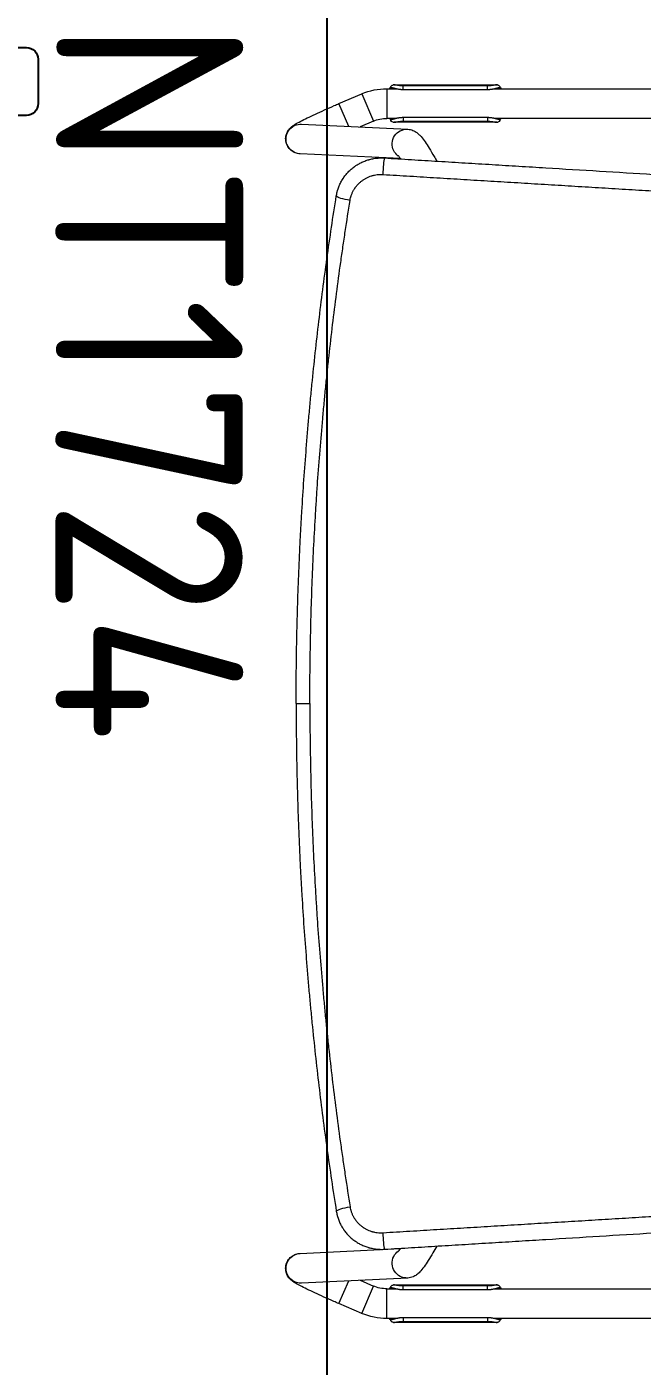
# Model space of a CAD drawing. Header units: millimetres. Extents: x 151130 to 215929, y 2134 to 34533.
# Drawn here: x 164997 to 165260, y 14747 to 15319 of the extents above; entities that cross this region are included whole.
import ezdxf

# ---------------------------------------------------------------- set-up
doc = ezdxf.new("R2010")
doc.units = ezdxf.units.MM
for name, color, linetype in [('1', 7, 'Continuous'), ('2D', 7, 'Continuous'), ('OH CUBIERTA', 3, 'Continuous'), ('OH!-Furniture', 7, 'Continuous'), ('OH!-Win', 150, 'Continuous')]:
    doc.layers.add(name, color=color, linetype=linetype)
doc.styles.get("Standard").update_dxf_attribs({"font": 'isocp2.shx'})

# ---------------------------------------------------------------- blocks, each defined once
blk = doc.blocks.new('CUR25.16070')
at = {"layer": 'OH CUBIERTA'}
blk.add_lwpolyline([(0, 700), (0, 0), (1600, 0), (1600, 700)], close=True, dxfattribs=at)
blk = doc.blocks.new('SP.LI.5LTS.070')
at = {"layer": '2D'}
blk.add_lwpolyline([(151, 209), (151, 221.5, -0.414214), (156, 226.5), (175, 226.5, -0.414214), (180, 221.5), (180, 170.5, -0.414214), (175, 165.5), (156, 165.5, -0.414214), (151, 170.5), (151, 183)], format="xyb", dxfattribs=at)
blk = doc.blocks.new('ESC.TIPO')
blk.add_blockref('SP.LI.5LTS.070', (-1603.5, -350))
at = {"layer": 'OH CUBIERTA'}
blk.add_blockref('CUR25.16070', (-1600, -700), dxfattribs=at)
at = {"layer": 'OH!-Win', "color": 1, "insert": (-1487.11, -36.17), "char_height": 80, "width": 942.4078, "attachment_point": 1}
blk.add_mtext('{\\Fisocp2|c0;INT1724}', dxfattribs=at)
blk = doc.blocks.new('SILLA GO 34006A')
at = {"layer": '1', "color": 0, "linetype": 'Continuous', "lineweight": 18}
for p, q in [((-246.64, 392.78), (-246.64, 84.53)), ((-233.94, 84.53), (-233.94, 392.78)), ((265.89, 392.78), (265.89, 84.53)), ((278.59, 84.53), (278.59, 392.78)), ((-248.28, 85.59), (-248.28, 41.73)), ((-232.31, 41.72), (-232.31, 85.58)), ((264.25, 85.59), (264.25, 41.73)), ((280.22, 41.72), (280.22, 85.58)), ((-229.35, 47.55), (-231.51, 2.23)), ((263.46, 2.23), (261.29, 47.55)), ((-246.64, 42.79), (-246.64, 38.67)), ((-233.94, 38.67), (-233.94, 42.79)), ((-218.83, 1.62), (-216.78, 44.44)), ((248.72, 44.46), (250.77, 1.62)), ((265.89, 42.79), (265.89, 38.67)), ((278.59, 38.67), (278.59, 42.79)), ((-230.32, 27.21), (-232.76, 32.9)), ((264.7, 32.9), (262.26, 27.21)), ((-244.43, 27.9), (-240.27, 18.19)), ((272.21, 18.19), (276.38, 27.9)), ((-240.26, 18.19), (-240.27, 18.19)), ((272.21, 18.19), (272.21, 18.19))]:
    blk.add_line(p, q, dxfattribs=at)
at = {"layer": '1', "color": 0, "linetype": 'Continuous', "lineweight": 13}
for p, q in [((-247.21, 86.95), (-246.64, 87.07)), ((-233.94, 87.07), (-233.38, 86.95)), ((265.32, 86.95), (265.89, 87.07)), ((278.59, 87.07), (279.15, 86.95)), ((-246.29, 81.71), (-247.85, 81.71)), ((-247.85, 45.6), (-247.85, 81.71)), ((-246.29, 81.71), (-246.29, 45.6)), ((-234.3, 45.6), (-234.3, 81.71)), ((-234.3, 81.71), (-232.74, 81.71)), ((-232.74, 81.71), (-232.74, 45.6)), ((264.68, 45.6), (264.68, 81.71)), ((266.24, 81.71), (264.68, 81.71)), ((266.24, 81.71), (266.24, 45.6)), ((278.23, 45.6), (278.23, 81.71)), ((278.23, 81.71), (279.79, 81.71)), ((279.79, 81.71), (279.79, 45.6)), ((-246.29, 45.6), (-247.85, 45.6)), ((-246.64, 40.24), (-247.21, 40.36)), ((-234.3, 45.6), (-232.74, 45.6)), ((-233.38, 40.36), (-233.94, 40.24)), ((266.24, 45.6), (264.68, 45.6)), ((265.89, 40.24), (265.32, 40.36)), ((278.23, 45.6), (279.79, 45.6)), ((279.15, 40.36), (278.59, 40.24)), ((-246.64, 38.67), (-233.94, 38.67)), ((278.59, 38.67), (265.89, 38.67)), ((-244.43, 27.9), (-232.76, 32.9)), ((276.38, 27.9), (264.7, 32.9)), ((-240.26, 18.19), (-230.55, 22.35)), ((262.49, 22.35), (272.21, 18.19)), ((15.97, -0.08), (15.97, 5.78))]:
    blk.add_line(p, q, dxfattribs=at)
at = {"layer": '1', "color": 0, "linetype": 'Continuous', "lineweight": 18}
for centre, radius, start, end in [((-219.29, 38.67), 27.35, 180, 203.1986), ((-219.29, 38.67), 14.65, 180, 203.1986), ((251.24, 38.67), 14.65, 336.8014, 0), ((251.24, 38.67), 27.35, 336.8014, 0)]:
    blk.add_arc(centre, radius, start, end, dxfattribs=at)
for centre, major_axis, ratio, start_param, end_param in [((-247.21, 85.99), (0.908, -0.42), 0.95908, 1.988277, 3.590908), ((-238.3, 86.66), (8.98, 0), 0.267949, 2.763013, 3.0183), ((-242.29, 86.66), (8.98, 0), 0.267949, 0.123292, 0.37858), ((-233.38, 85.99), (0.908, 0.42), 0.95908, 5.83387, 7.436501), ((265.32, 85.99), (0.908, -0.42), 0.95908, 1.988277, 3.590908), ((274.24, 86.66), (8.98, 0), 0.267949, 2.763013, 3.0183), ((270.24, 86.66), (8.98, 0), 0.267949, 0.123292, 0.37858), ((279.15, 85.99), (0.908, 0.42), 0.95908, 5.83387, 7.436501), ((-247.21, 41.32), (0.908, 0.42), 0.95908, 2.692277, 4.294908), ((-238.3, 40.65), (8.98, 0), 0.267949, 3.264885, 3.520174), ((-242.29, 40.65), (8.98, 0), 0.267949, 5.904604, 6.159893), ((-233.38, 41.32), (0.908, -0.42), 0.95908, 5.12987, 6.732501), ((265.32, 41.32), (0.908, 0.42), 0.95908, 2.692277, 4.294908), ((274.24, 40.65), (8.98, 0), 0.267949, 3.264885, 3.520174), ((270.24, 40.65), (8.98, 0), 0.267949, 5.904604, 6.159893), ((279.15, 41.32), (0.908, -0.42), 0.95908, 5.12987, 6.732501), ((-225.17, 1.92), (6.34, -0.3), 0.99388, 3.141548, 3.195986), ((-225.17, 1.92), (6.34, -0.3), 0.99388, 6.245196, 6.28314)]:
    blk.add_ellipse(centre, major_axis=major_axis, ratio=ratio, start_param=start_param, end_param=end_param, dxfattribs=at)
at = {"layer": '1', "color": 0, "linetype": 'Continuous', "lineweight": 13}
for centre, major_axis, ratio, start_param, end_param in [((-223, 47.24), (6.34, -0.3), 0.99388, 3.140192, 5.223951), ((254.95, 47.24), (6.34, 0.3), 0.99388, 4.200827, 6.288072), ((-223, 47.24), (6.34, -0.3), 0.99388, 5.223951, 5.706627), ((254.95, 47.24), (6.34, 0.3), 0.99388, 3.720409, 4.200827), ((-211.05, 37.43), (6.49, -0.4), 0.05061, 3.531375, 4.877962), ((242.99, 37.43), (-6.49, -0.4), 0.05061, 1.405224, 2.751811), ((-199.96, 23.42), (1.02, 6.42), 0.169763, 3.315625, 4.664375), ((231.9, 23.42), (-1.02, 6.42), 0.169763, 1.61881, 2.967561), ((-225.17, 1.92), (6.34, -0.3), 0.99388, 3.195986, 3.596686), ((-225.17, 1.92), (6.34, -0.3), 0.99388, 3.596686, 6.245196), ((257.11, 1.92), (6.34, 0.3), 0.99388, 3.141638, 5.828092), ((257.11, 1.92), (6.34, 0.3), 0.99388, 5.828092, 6.28323)]:
    blk.add_ellipse(centre, major_axis=major_axis, ratio=ratio, start_param=start_param, end_param=end_param, dxfattribs=at)
at = {"layer": '1', "color": 0, "linetype": 'Continuous', "lineweight": 18}
for points, knots in [([(-217.06, 37.67), (-216.83, 41.5), (-216.59, 45.33), (-216.13, 52.98), (-215.89, 56.81), (-215.43, 64.47), (-215.19, 68.29), (-214.73, 75.95), (-214.49, 79.77), (-214.03, 87.42), (-213.79, 91.25), (-213.33, 98.9), (-213.09, 102.72), (-212.39, 114.19), (-211.93, 121.84), (-210.99, 137.13), (-210.53, 144.77), (-209.83, 156.24), (-209.59, 160.06), (-209.13, 167.7), (-208.89, 171.52), (-208.54, 177.25), (-208.43, 179.16), (-208.19, 182.98), (-208.08, 184.89), (-207.73, 190.62), (-207.49, 194.44), (-207.03, 202.07), (-206.79, 205.89), (-206.33, 213.52), (-206.1, 217.34), (-205.63, 224.97), (-205.4, 228.78), (-204.93, 236.41), (-204.7, 240.23), (-204, 251.66), (-203.53, 259.29), (-202.6, 274.53), (-202.14, 282.15), (-201.2, 297.39), (-200.74, 305.01), (-199.81, 320.25), (-199.34, 327.86), (-198.41, 343.1), (-197.95, 350.71), (-197.02, 365.94), (-196.55, 373.55), (-195.95, 383.37), (-195.82, 385.57), (-195.68, 387.77)], [0, 0, 0, 0, 0.032703, 0.032703, 0.065407, 0.065407, 0.09811, 0.09811, 0.130813, 0.130813, 0.163516, 0.163516, 0.19622, 0.19622, 0.261626, 0.261626, 0.327033, 0.327033, 0.359736, 0.359736, 0.392439, 0.392439, 0.408791, 0.408791, 0.425142, 0.425142, 0.457846, 0.457846, 0.490549, 0.490549, 0.523252, 0.523252, 0.555955, 0.555955, 0.588659, 0.588659, 0.654065, 0.654065, 0.719472, 0.719472, 0.784878, 0.784878, 0.850285, 0.850285, 0.915691, 0.915691, 0.981098, 0.981098, 1, 1, 1, 1]), ([(249, 37.67), (248.77, 41.5), (248.54, 45.33), (248.07, 52.98), (247.84, 56.81), (247.37, 64.47), (247.13, 68.29), (246.67, 75.95), (246.43, 79.77), (245.97, 87.42), (245.73, 91.25), (245.27, 98.9), (245.03, 102.72), (244.33, 114.19), (243.87, 121.84), (242.93, 137.13), (242.47, 144.77), (241.77, 156.24), (241.54, 160.06), (241.07, 167.7), (240.84, 171.52), (240.49, 177.25), (240.37, 179.16), (240.14, 182.98), (240.02, 184.89), (239.67, 190.62), (239.44, 194.44), (238.97, 202.07), (238.74, 205.89), (238.27, 213.52), (238.04, 217.34), (237.57, 224.97), (237.34, 228.78), (236.87, 236.41), (236.64, 240.23), (235.94, 251.66), (235.47, 259.29), (234.54, 274.53), (234.08, 282.15), (233.15, 297.39), (232.68, 305.01), (231.75, 320.25), (231.28, 327.86), (230.35, 343.1), (229.89, 350.71), (228.96, 365.94), (228.49, 373.55), (227.89, 383.37), (227.76, 385.57), (227.62, 387.77)], [0, 0, 0, 0, 0.032703, 0.032703, 0.065407, 0.065407, 0.09811, 0.09811, 0.130813, 0.130813, 0.163516, 0.163516, 0.19622, 0.19622, 0.261626, 0.261626, 0.327033, 0.327033, 0.359736, 0.359736, 0.392439, 0.392439, 0.408791, 0.408791, 0.425142, 0.425142, 0.457846, 0.457846, 0.490549, 0.490549, 0.523252, 0.523252, 0.555955, 0.555955, 0.588659, 0.588659, 0.654065, 0.654065, 0.719472, 0.719472, 0.784878, 0.784878, 0.850285, 0.850285, 0.915691, 0.915691, 0.981098, 0.981098, 1, 1, 1, 1]), ([(-247.85, 81.71), (-247.85, 81.84), (-247.85, 81.98), (-247.86, 82.25), (-247.86, 82.38), (-247.88, 82.58), (-247.88, 82.64), (-247.89, 82.74), (-247.89, 82.77), (-247.9, 82.84), (-247.9, 82.87), (-247.92, 83.03), (-247.93, 83.15), (-247.96, 83.39), (-247.98, 83.51), (-248.01, 83.74), (-248.03, 83.85), (-248.05, 84.01), (-248.06, 84.07), (-248.08, 84.15), (-248.08, 84.17), (-248.09, 84.22), (-248.11, 84.35), (-248.13, 84.47), (-248.18, 84.74), (-248.21, 84.91), (-248.23, 85.08), (-248.24, 85.1), (-248.24, 85.13), (-248.24, 85.15), (-248.25, 85.2), (-248.26, 85.24), (-248.27, 85.34), (-248.27, 85.4), (-248.28, 85.57), (-248.28, 85.67), (-248.26, 85.81), (-248.26, 85.85), (-248.24, 85.9), (-248.23, 85.92), (-248.22, 85.95), (-248.21, 85.97), (-248.2, 85.99)], [0, 0, 0, 0, 0.0625, 0.0625, 0.125, 0.125, 0.15625, 0.15625, 0.171875, 0.171875, 0.1875, 0.1875, 0.25, 0.25, 0.3125, 0.3125, 0.375, 0.375, 0.40625, 0.40625, 0.421875, 0.421875, 0.4375, 0.5, 0.5, 0.625, 0.625, 0.640625, 0.640625, 0.65625, 0.65625, 0.6875, 0.6875, 0.75, 0.75, 0.875, 0.875, 0.9375, 0.9375, 0.96875, 0.96875, 1, 1, 1, 1]), ([(-232.38, 85.99), (-232.37, 85.96), (-232.35, 85.92), (-232.34, 85.86), (-232.33, 85.85), (-232.32, 85.8), (-232.32, 85.78), (-232.31, 85.67), (-232.3, 85.57), (-232.32, 85.4), (-232.32, 85.33), (-232.33, 85.23), (-232.34, 85.2), (-232.35, 85.13), (-232.35, 85.09), (-232.38, 84.91), (-232.41, 84.74), (-232.46, 84.47), (-232.47, 84.37), (-232.5, 84.24), (-232.5, 84.22), (-232.51, 84.17), (-232.52, 84.09), (-232.54, 84.01), (-232.56, 83.85), (-232.58, 83.74), (-232.61, 83.51), (-232.63, 83.39), (-232.65, 83.21), (-232.66, 83.15), (-232.67, 83.05), (-232.67, 83.02), (-232.68, 82.96), (-232.68, 82.92), (-232.7, 82.77), (-232.71, 82.64), (-232.72, 82.38), (-232.73, 82.24), (-232.74, 81.98), (-232.74, 81.84), (-232.74, 81.71)], [0, 0, 0, 0, 0.0625, 0.0625, 0.09375, 0.09375, 0.125, 0.125, 0.25, 0.25, 0.3125, 0.3125, 0.34375, 0.34375, 0.375, 0.375, 0.5, 0.5, 0.5625, 0.5625, 0.578125, 0.578125, 0.59375, 0.625, 0.625, 0.6875, 0.6875, 0.75, 0.75, 0.78125, 0.78125, 0.796875, 0.796875, 0.8125, 0.8125, 0.875, 0.875, 0.9375, 0.9375, 1, 1, 1, 1]), ([(264.68, 81.71), (264.68, 81.84), (264.68, 81.98), (264.67, 82.25), (264.67, 82.38), (264.65, 82.58), (264.65, 82.64), (264.64, 82.74), (264.64, 82.77), (264.63, 82.84), (264.63, 82.87), (264.61, 83.03), (264.6, 83.15), (264.57, 83.39), (264.55, 83.51), (264.52, 83.74), (264.5, 83.85), (264.48, 84.01), (264.47, 84.07), (264.46, 84.15), (264.45, 84.17), (264.44, 84.22), (264.42, 84.35), (264.4, 84.47), (264.35, 84.74), (264.32, 84.91), (264.3, 85.08), (264.29, 85.1), (264.29, 85.13), (264.29, 85.15), (264.28, 85.2), (264.28, 85.24), (264.26, 85.34), (264.26, 85.4), (264.25, 85.57), (264.25, 85.67), (264.27, 85.81), (264.27, 85.85), (264.29, 85.9), (264.3, 85.92), (264.31, 85.95), (264.32, 85.97), (264.33, 85.99)], [0, 0, 0, 0, 0.0625, 0.0625, 0.125, 0.125, 0.15625, 0.15625, 0.171875, 0.171875, 0.1875, 0.1875, 0.25, 0.25, 0.3125, 0.3125, 0.375, 0.375, 0.40625, 0.40625, 0.421875, 0.421875, 0.4375, 0.5, 0.5, 0.625, 0.625, 0.640625, 0.640625, 0.65625, 0.65625, 0.6875, 0.6875, 0.75, 0.75, 0.875, 0.875, 0.9375, 0.9375, 0.96875, 0.96875, 1, 1, 1, 1]), ([(280.15, 85.99), (280.16, 85.96), (280.18, 85.92), (280.19, 85.86), (280.2, 85.85), (280.21, 85.8), (280.21, 85.78), (280.22, 85.67), (280.23, 85.57), (280.21, 85.4), (280.21, 85.33), (280.2, 85.23), (280.19, 85.2), (280.18, 85.13), (280.18, 85.09), (280.15, 84.91), (280.12, 84.74), (280.07, 84.47), (280.06, 84.37), (280.03, 84.24), (280.03, 84.22), (280.02, 84.17), (280.01, 84.09), (280, 84.01), (279.97, 83.85), (279.95, 83.74), (279.92, 83.51), (279.9, 83.39), (279.88, 83.21), (279.87, 83.15), (279.86, 83.05), (279.86, 83.02), (279.85, 82.96), (279.85, 82.92), (279.83, 82.77), (279.82, 82.64), (279.81, 82.38), (279.8, 82.24), (279.79, 81.98), (279.79, 81.84), (279.79, 81.71)], [0, 0, 0, 0, 0.0625, 0.0625, 0.09375, 0.09375, 0.125, 0.125, 0.25, 0.25, 0.3125, 0.3125, 0.34375, 0.34375, 0.375, 0.375, 0.5, 0.5, 0.5625, 0.5625, 0.578125, 0.578125, 0.59375, 0.625, 0.625, 0.6875, 0.6875, 0.75, 0.75, 0.78125, 0.78125, 0.796875, 0.796875, 0.8125, 0.8125, 0.875, 0.875, 0.9375, 0.9375, 1, 1, 1, 1]), ([(-215.73, 59.95), (-216.72, 59.4), (-218.91, 58.15), (-221.94, 56.31), (-224.68, 54.46), (-226.5, 53.03), (-227.87, 51.59), (-228.96, 49.8), (-229.26, 48.41), (-229.35, 47.55)], [0, 0, 0, 0, 0.137634, 0.317437, 0.501856, 0.700963, 0.819758, 0.901139, 1, 1, 1, 1]), ([(261.29, 47.55), (261.2, 48.4), (260.93, 49.7), (260.05, 51.24), (259.13, 52.33), (257.86, 53.51), (256.01, 54.9), (253.18, 56.75), (250.3, 58.47), (248.35, 59.58), (247.69, 59.94)], [0, 0, 0, 0, 0.097837, 0.168838, 0.250215, 0.356675, 0.542335, 0.72056, 0.908044, 1, 1, 1, 1]), ([(-248.2, 41.32), (-248.22, 41.35), (-248.23, 41.39), (-248.25, 41.45), (-248.26, 41.47), (-248.26, 41.51), (-248.27, 41.53), (-248.28, 41.64), (-248.28, 41.74), (-248.27, 41.91), (-248.27, 41.98), (-248.25, 42.08), (-248.25, 42.11), (-248.24, 42.18), (-248.24, 42.22), (-248.21, 42.4), (-248.18, 42.57), (-248.13, 42.84), (-248.11, 42.94), (-248.09, 43.07), (-248.09, 43.09), (-248.08, 43.14), (-248.07, 43.22), (-248.05, 43.3), (-248.03, 43.46), (-248.01, 43.57), (-247.98, 43.8), (-247.96, 43.92), (-247.94, 44.1), (-247.93, 44.16), (-247.92, 44.26), (-247.92, 44.29), (-247.91, 44.35), (-247.91, 44.39), (-247.89, 44.54), (-247.88, 44.67), (-247.86, 44.93), (-247.86, 45.07), (-247.85, 45.33), (-247.85, 45.47), (-247.85, 45.6)], [0, 0, 0, 0, 0.0625, 0.0625, 0.09375, 0.09375, 0.125, 0.125, 0.25, 0.25, 0.3125, 0.3125, 0.34375, 0.34375, 0.375, 0.375, 0.5, 0.5, 0.5625, 0.5625, 0.578125, 0.578125, 0.59375, 0.625, 0.625, 0.6875, 0.6875, 0.75, 0.75, 0.78125, 0.78125, 0.796875, 0.796875, 0.8125, 0.8125, 0.875, 0.875, 0.9375, 0.9375, 1, 1, 1, 1]), ([(-232.74, 45.6), (-232.74, 45.47), (-232.74, 45.33), (-232.73, 45.06), (-232.72, 44.93), (-232.71, 44.73), (-232.71, 44.67), (-232.7, 44.57), (-232.69, 44.54), (-232.69, 44.47), (-232.69, 44.44), (-232.67, 44.28), (-232.66, 44.16), (-232.63, 43.92), (-232.61, 43.8), (-232.58, 43.57), (-232.56, 43.46), (-232.53, 43.3), (-232.53, 43.24), (-232.51, 43.16), (-232.51, 43.14), (-232.5, 43.09), (-232.48, 42.96), (-232.46, 42.84), (-232.41, 42.57), (-232.38, 42.4), (-232.35, 42.23), (-232.35, 42.21), (-232.35, 42.18), (-232.34, 42.16), (-232.34, 42.11), (-232.33, 42.07), (-232.32, 41.97), (-232.32, 41.91), (-232.3, 41.74), (-232.31, 41.64), (-232.32, 41.5), (-232.33, 41.46), (-232.35, 41.41), (-232.35, 41.39), (-232.37, 41.36), (-232.38, 41.34), (-232.38, 41.32)], [0, 0, 0, 0, 0.0625, 0.0625, 0.125, 0.125, 0.15625, 0.15625, 0.171875, 0.171875, 0.1875, 0.1875, 0.25, 0.25, 0.3125, 0.3125, 0.375, 0.375, 0.40625, 0.40625, 0.421875, 0.421875, 0.4375, 0.5, 0.5, 0.625, 0.625, 0.640625, 0.640625, 0.65625, 0.65625, 0.6875, 0.6875, 0.75, 0.75, 0.875, 0.875, 0.9375, 0.9375, 0.96875, 0.96875, 1, 1, 1, 1]), ([(-218, 43.52), (-218, 43.52), (-217.86, 43.65), (-217.39, 44.02), (-216.95, 44.34), (-216.84, 44.42)], [0, 0, 0, 0, 0.320957, 0.837618, 1, 1, 1, 1]), ([(248.72, 44.46), (249.15, 44.15), (249.73, 43.72), (249.95, 43.52), (249.94, 43.52)], [0, 0, 0, 0, 0.589469, 1, 1, 1, 1]), ([(264.33, 41.32), (264.31, 41.35), (264.3, 41.39), (264.28, 41.45), (264.28, 41.47), (264.27, 41.51), (264.26, 41.53), (264.25, 41.64), (264.25, 41.74), (264.26, 41.91), (264.26, 41.98), (264.28, 42.08), (264.28, 42.11), (264.29, 42.18), (264.29, 42.22), (264.32, 42.4), (264.35, 42.57), (264.4, 42.84), (264.42, 42.94), (264.44, 43.07), (264.44, 43.09), (264.45, 43.14), (264.46, 43.22), (264.48, 43.3), (264.5, 43.46), (264.52, 43.57), (264.55, 43.8), (264.57, 43.92), (264.59, 44.1), (264.6, 44.16), (264.61, 44.26), (264.61, 44.29), (264.62, 44.35), (264.62, 44.39), (264.64, 44.54), (264.65, 44.67), (264.67, 44.93), (264.67, 45.07), (264.68, 45.33), (264.68, 45.47), (264.68, 45.6)], [0, 0, 0, 0, 0.0625, 0.0625, 0.09375, 0.09375, 0.125, 0.125, 0.25, 0.25, 0.3125, 0.3125, 0.34375, 0.34375, 0.375, 0.375, 0.5, 0.5, 0.5625, 0.5625, 0.578125, 0.578125, 0.59375, 0.625, 0.625, 0.6875, 0.6875, 0.75, 0.75, 0.78125, 0.78125, 0.796875, 0.796875, 0.8125, 0.8125, 0.875, 0.875, 0.9375, 0.9375, 1, 1, 1, 1]), ([(279.79, 45.6), (279.79, 45.47), (279.79, 45.33), (279.8, 45.06), (279.81, 44.93), (279.82, 44.73), (279.83, 44.67), (279.83, 44.57), (279.84, 44.54), (279.84, 44.47), (279.84, 44.44), (279.86, 44.28), (279.87, 44.16), (279.9, 43.92), (279.92, 43.8), (279.95, 43.57), (279.97, 43.46), (280, 43.3), (280, 43.24), (280.02, 43.16), (280.02, 43.14), (280.03, 43.09), (280.05, 42.96), (280.07, 42.84), (280.12, 42.57), (280.15, 42.4), (280.18, 42.23), (280.18, 42.21), (280.18, 42.18), (280.19, 42.16), (280.19, 42.11), (280.2, 42.07), (280.21, 41.97), (280.21, 41.91), (280.23, 41.74), (280.22, 41.64), (280.21, 41.5), (280.2, 41.46), (280.18, 41.41), (280.18, 41.39), (280.16, 41.36), (280.15, 41.34), (280.15, 41.32)], [0, 0, 0, 0, 0.0625, 0.0625, 0.125, 0.125, 0.15625, 0.15625, 0.171875, 0.171875, 0.1875, 0.1875, 0.25, 0.25, 0.3125, 0.3125, 0.375, 0.375, 0.40625, 0.40625, 0.421875, 0.421875, 0.4375, 0.5, 0.5, 0.625, 0.625, 0.640625, 0.640625, 0.65625, 0.65625, 0.6875, 0.6875, 0.75, 0.75, 0.875, 0.875, 0.9375, 0.9375, 0.96875, 0.96875, 1, 1, 1, 1]), ([(-200.78, 17.06), (-201.37, 17.16), (-201.96, 17.28), (-202.69, 17.47), (-202.84, 17.51), (-203.05, 17.57), (-203.13, 17.59), (-203.27, 17.63), (-203.63, 17.74), (-203.99, 17.86), (-204.83, 18.16), (-205.93, 18.62), (-206.98, 19.17), (-207.75, 19.62), (-208, 19.78), (-208.38, 20.03), (-208.57, 20.15), (-208.75, 20.28), (-208.87, 20.37), (-208.94, 20.41), (-209.49, 20.81), (-209.95, 21.18), (-210.85, 21.96), (-211.71, 22.79), (-212.49, 23.69), (-213.05, 24.39), (-213.23, 24.64), (-213.45, 24.94), (-213.49, 25), (-213.58, 25.13), (-213.62, 25.19), (-213.75, 25.38), (-213.84, 25.5), (-214.24, 26.13), (-214.55, 26.65), (-215.1, 27.71), (-215.36, 28.25), (-215.82, 29.36), (-216.02, 29.93), (-216.25, 30.65), (-216.29, 30.8), (-216.35, 31.01), (-216.37, 31.09), (-216.41, 31.23), (-216.51, 31.6), (-216.6, 31.97), (-216.79, 32.86), (-216.88, 33.45), (-217.03, 34.64), (-217.07, 35.24), (-217.11, 36.45), (-217.1, 37.06), (-217.06, 37.67)], [0, 0, 0, 0, 0.0625, 0.0625, 0.078125, 0.078125, 0.085937, 0.085937, 0.09375, 0.125, 0.125, 0.1875, 0.25, 0.25, 0.28125, 0.28125, 0.296875, 0.304688, 0.304688, 0.3125, 0.3125, 0.375, 0.375, 0.4375, 0.5, 0.5, 0.53125, 0.53125, 0.539063, 0.539063, 0.546875, 0.546875, 0.5625, 0.5625, 0.625, 0.625, 0.6875, 0.6875, 0.75, 0.75, 0.765625, 0.765625, 0.773438, 0.773438, 0.78125, 0.8125, 0.8125, 0.875, 0.875, 0.9375, 0.9375, 1, 1, 1, 1]), ([(232.72, 17.06), (233.32, 17.16), (233.9, 17.28), (234.63, 17.47), (234.78, 17.51), (235, 17.57), (235.07, 17.59), (235.21, 17.63), (235.57, 17.74), (235.93, 17.86), (236.77, 18.16), (237.87, 18.62), (238.92, 19.17), (239.69, 19.62), (239.95, 19.78), (240.32, 20.03), (240.51, 20.15), (240.69, 20.28), (240.82, 20.37), (240.88, 20.41), (241.43, 20.81), (241.9, 21.18), (242.79, 21.96), (243.65, 22.79), (244.44, 23.69), (244.99, 24.39), (245.17, 24.64), (245.39, 24.94), (245.44, 25), (245.52, 25.13), (245.57, 25.19), (245.69, 25.38), (245.78, 25.5), (246.19, 26.13), (246.49, 26.65), (247.05, 27.71), (247.3, 28.25), (247.76, 29.36), (247.96, 29.93), (248.19, 30.65), (248.23, 30.8), (248.29, 31.01), (248.31, 31.09), (248.35, 31.23), (248.45, 31.6), (248.54, 31.97), (248.73, 32.86), (248.83, 33.45), (248.97, 34.64), (249.01, 35.24), (249.05, 36.45), (249.04, 37.06), (249, 37.67)], [0, 0, 0, 0, 0.0625, 0.0625, 0.078125, 0.078125, 0.085937, 0.085937, 0.09375, 0.125, 0.125, 0.1875, 0.25, 0.25, 0.28125, 0.28125, 0.296875, 0.304688, 0.304688, 0.3125, 0.3125, 0.375, 0.375, 0.4375, 0.5, 0.5, 0.53125, 0.53125, 0.539062, 0.539062, 0.546875, 0.546875, 0.5625, 0.5625, 0.625, 0.625, 0.6875, 0.6875, 0.75, 0.75, 0.765625, 0.765625, 0.773437, 0.773437, 0.78125, 0.8125, 0.8125, 0.875, 0.875, 0.9375, 0.9375, 1, 1, 1, 1]), ([(-240.27, 18.19), (-239.95, 17.44), (-239.01, 15.27), (-237.45, 11.73), (-235.68, 7.84), (-234.06, 4.43), (-232.64, 1.61), (-231.66, -0.2), (-230.94, -1.34), (-230.3, -2.21), (-229.29, -3.22), (-227.73, -4.17), (-225.72, -4.68), (-223.44, -4.46), (-221.39, -3.44), (-219.95, -1.93), (-219.15, -0.35), (-218.89, 0.85), (-218.84, 1.45), (-218.83, 1.62)], [0, 0, 0, 0, 0.051453, 0.14982, 0.24849, 0.347631, 0.447899, 0.551373, 0.609432, 0.651258, 0.690676, 0.72862, 0.773421, 0.822564, 0.872602, 0.917165, 0.954158, 0.986569, 1, 1, 1, 1]), ([(250.77, 1.62), (250.78, 1.25), (250.91, 0.3), (251.54, -1.42), (252.94, -3.13), (254.96, -4.32), (257.17, -4.68), (259.08, -4.36), (260.53, -3.69), (261.55, -2.91), (262.25, -2.17), (262.83, -1.42), (263.57, -0.26), (264.58, 1.59), (266.07, 4.57), (267.69, 8), (269.49, 11.96), (271.03, 15.44), (271.93, 17.52), (272.21, 18.19)], [0, 0, 0, 0, 0.027968, 0.070548, 0.117846, 0.167856, 0.217799, 0.257704, 0.292052, 0.322349, 0.350202, 0.384148, 0.440038, 0.558425, 0.654869, 0.756393, 0.855863, 0.954607, 1, 1, 1, 1]), ([(15.97, -0.08), (14.83, -0.08), (13.69, -0.08), (11.41, -0.07), (7.98, -0.06), (0, 0), (-6.84, 0.1), (-20.52, 0.37), (-29.63, 0.65), (-43.29, 1.19), (-47.84, 1.39), (-53.53, 1.67), (-54.67, 1.73), (-56.94, 1.85), (-58.08, 1.91), (-61.49, 2.1), (-63.77, 2.23), (-75.13, 2.9), (-84.2, 3.54), (-95.52, 4.44), (-97.79, 4.62), (-101.18, 4.91), (-102.31, 5.01), (-104.57, 5.2), (-105.7, 5.3), (-109.09, 5.6), (-111.35, 5.81), (-115.86, 6.24), (-118.11, 6.46), (-129.37, 7.58), (-138.35, 8.56), (-151.78, 10.16), (-156.25, 10.72), (-165.18, 11.87), (-169.64, 12.47), (-183.01, 14.33), (-191.9, 15.65), (-200.78, 17.06)], [0, 0, 0, 0, 0.015625, 0.015625, 0.03125, 0.0625, 0.125, 0.125, 0.25, 0.25, 0.3125, 0.3125, 0.328125, 0.328125, 0.34375, 0.34375, 0.375, 0.375, 0.5, 0.5, 0.53125, 0.53125, 0.546875, 0.546875, 0.5625, 0.5625, 0.59375, 0.59375, 0.625, 0.625, 0.75, 0.75, 0.8125, 0.8125, 0.875, 0.875, 1, 1, 1, 1]), ([(15.97, -0.08), (17.11, -0.08), (18.25, -0.08), (20.54, -0.07), (23.96, -0.06), (31.94, 0), (38.78, 0.1), (52.46, 0.37), (61.57, 0.65), (75.23, 1.19), (79.79, 1.39), (85.47, 1.67), (86.61, 1.73), (88.89, 1.85), (90.02, 1.91), (93.44, 2.1), (95.71, 2.23), (107.07, 2.9), (116.14, 3.54), (127.47, 4.44), (129.73, 4.62), (133.12, 4.91), (134.25, 5.01), (136.52, 5.2), (137.65, 5.3), (141.03, 5.6), (143.29, 5.81), (147.8, 6.24), (150.05, 6.46), (161.31, 7.58), (170.29, 8.56), (183.72, 10.16), (188.19, 10.72), (197.12, 11.87), (201.58, 12.47), (214.95, 14.33), (223.84, 15.65), (232.72, 17.06)], [0, 0, 0, 0, 0.015625, 0.015625, 0.03125, 0.0625, 0.125, 0.125, 0.25, 0.25, 0.3125, 0.3125, 0.328125, 0.328125, 0.34375, 0.34375, 0.375, 0.375, 0.5, 0.5, 0.53125, 0.53125, 0.546875, 0.546875, 0.5625, 0.5625, 0.59375, 0.59375, 0.625, 0.625, 0.75, 0.75, 0.8125, 0.8125, 0.875, 0.875, 1, 1, 1, 1])]:
    blk.add_open_spline(points, degree=3, knots=knots, dxfattribs=at)
at = {"layer": '1', "color": 0, "linetype": 'Continuous', "lineweight": 13}
for points, knots in [([(-210, 37.04), (-209.77, 40.87), (-209.54, 44.7), (-209.19, 50.45), (-209.07, 52.37), (-208.84, 56.2), (-208.72, 58.12), (-208.37, 63.87), (-208.14, 67.71), (-207.67, 75.38), (-207.44, 79.21), (-206.97, 86.88), (-206.74, 90.71), (-206.28, 98.38), (-206.04, 102.22), (-205.69, 107.97), (-205.58, 109.89), (-205.34, 113.72), (-205.23, 115.64), (-204.88, 121.39), (-204.65, 125.23), (-204.18, 132.89), (-203.95, 136.72), (-203.6, 142.47), (-203.48, 144.39), (-203.25, 148.22), (-203.13, 150.13), (-202.78, 155.88), (-202.55, 159.7), (-202.08, 167.36), (-201.85, 171.19), (-201.38, 178.84), (-201.15, 182.67), (-200.69, 190.31), (-200.45, 194.14), (-199.99, 201.79), (-199.75, 205.61), (-199.29, 213.25), (-199.06, 217.07), (-198.36, 228.54), (-197.89, 236.18), (-196.96, 251.45), (-196.49, 259.09), (-195.56, 274.35), (-195.1, 281.99), (-194.17, 297.25), (-193.7, 304.88), (-192.77, 320.14), (-192.31, 327.77), (-191.38, 343.02), (-190.91, 350.65), (-189.98, 365.9), (-189.51, 373.53), (-189.01, 381.88), (-188.96, 382.6), (-188.92, 383.33)], [0, 0, 0, 0, 0.033124, 0.033124, 0.049685, 0.049685, 0.066247, 0.066247, 0.099371, 0.099371, 0.132494, 0.132494, 0.165618, 0.165618, 0.198741, 0.198741, 0.215303, 0.215303, 0.231865, 0.231865, 0.264988, 0.264988, 0.298112, 0.298112, 0.314674, 0.314674, 0.331236, 0.331236, 0.364359, 0.364359, 0.397483, 0.397483, 0.430606, 0.430606, 0.46373, 0.46373, 0.496853, 0.496853, 0.529977, 0.529977, 0.596224, 0.596224, 0.662471, 0.662471, 0.728718, 0.728718, 0.794965, 0.794965, 0.861212, 0.861212, 0.927459, 0.927459, 0.993707, 0.993707, 1, 1, 1, 1]), ([(241.94, 37.04), (241.71, 40.87), (241.48, 44.7), (241.13, 50.45), (241.01, 52.37), (240.78, 56.2), (240.66, 58.12), (240.31, 63.87), (240.08, 67.71), (239.62, 75.38), (239.38, 79.21), (238.92, 86.88), (238.68, 90.71), (238.22, 98.38), (237.99, 102.22), (237.64, 107.97), (237.52, 109.89), (237.29, 113.72), (237.17, 115.64), (236.82, 121.39), (236.59, 125.23), (236.12, 132.89), (235.89, 136.72), (235.54, 142.47), (235.42, 144.39), (235.19, 148.22), (235.07, 150.13), (234.72, 155.88), (234.49, 159.7), (234.03, 167.36), (233.79, 171.19), (233.33, 178.84), (233.09, 182.67), (232.63, 190.31), (232.4, 194.14), (231.93, 201.79), (231.7, 205.61), (231.23, 213.25), (231, 217.07), (230.3, 228.54), (229.83, 236.18), (228.9, 251.45), (228.44, 259.09), (227.51, 274.35), (227.04, 281.99), (226.11, 297.25), (225.64, 304.88), (224.71, 320.14), (224.25, 327.77), (223.32, 343.02), (222.85, 350.65), (221.92, 365.9), (221.46, 373.53), (220.95, 381.88), (220.9, 382.6), (220.86, 383.33)], [0, 0, 0, 0, 0.033124, 0.033124, 0.049685, 0.049685, 0.066247, 0.066247, 0.099371, 0.099371, 0.132494, 0.132494, 0.165618, 0.165618, 0.198741, 0.198741, 0.215303, 0.215303, 0.231865, 0.231865, 0.264988, 0.264988, 0.298112, 0.298112, 0.314674, 0.314674, 0.331236, 0.331236, 0.364359, 0.364359, 0.397483, 0.397483, 0.430606, 0.430606, 0.46373, 0.46373, 0.496853, 0.496853, 0.529977, 0.529977, 0.596224, 0.596224, 0.662471, 0.662471, 0.728718, 0.728718, 0.794965, 0.794965, 0.861212, 0.861212, 0.927459, 0.927459, 0.993707, 0.993707, 1, 1, 1, 1]), ([(-247.21, 86.95), (-247.21, 86.87), (-247.2, 86.78), (-247.16, 86.55), (-247.13, 86.41), (-247.08, 86.22), (-247.07, 86.18), (-247.04, 86.09), (-247.03, 86.05), (-247.01, 85.98), (-247.01, 85.96), (-246.99, 85.92), (-246.98, 85.85), (-246.96, 85.78), (-246.92, 85.63), (-246.89, 85.53), (-246.83, 85.32), (-246.8, 85.21), (-246.74, 84.97), (-246.71, 84.85), (-246.67, 84.67), (-246.66, 84.6), (-246.63, 84.47), (-246.62, 84.41), (-246.57, 84.21), (-246.55, 84.08), (-246.5, 83.8), (-246.47, 83.66), (-246.44, 83.45), (-246.43, 83.37), (-246.41, 83.23), (-246.4, 83.15), (-246.37, 82.93), (-246.34, 82.63), (-246.32, 82.32), (-246.3, 82.02), (-246.29, 81.86), (-246.29, 81.71)], [0, 0, 0, 0, 0.125, 0.125, 0.25, 0.25, 0.28125, 0.28125, 0.3125, 0.3125, 0.328125, 0.328125, 0.34375, 0.375, 0.375, 0.4375, 0.4375, 0.5, 0.5, 0.5625, 0.5625, 0.59375, 0.59375, 0.625, 0.625, 0.6875, 0.6875, 0.75, 0.75, 0.78125, 0.78125, 0.8125, 0.8125, 0.875, 0.9375, 0.9375, 1, 1, 1, 1]), ([(-234.3, 81.71), (-234.29, 81.86), (-234.29, 82.02), (-234.27, 82.32), (-234.25, 82.62), (-234.21, 82.92), (-234.19, 83.15), (-234.18, 83.22), (-234.16, 83.33), (-234.16, 83.37), (-234.15, 83.44), (-234.12, 83.62), (-234.09, 83.8), (-234.04, 84.07), (-234.01, 84.21), (-233.96, 84.47), (-233.93, 84.6), (-233.9, 84.76), (-233.89, 84.79), (-233.87, 84.85), (-233.85, 84.94), (-233.83, 85.03), (-233.79, 85.2), (-233.76, 85.31), (-233.7, 85.53), (-233.67, 85.63), (-233.63, 85.77), (-233.61, 85.85), (-233.59, 85.92), (-233.58, 85.96), (-233.58, 85.98), (-233.54, 86.09), (-233.52, 86.18), (-233.46, 86.41), (-233.43, 86.54), (-233.4, 86.69), (-233.4, 86.72), (-233.39, 86.76), (-233.39, 86.77), (-233.38, 86.79), (-233.38, 86.86), (-233.37, 86.91), (-233.38, 86.95)], [0, 0, 0, 0, 0.0625, 0.0625, 0.125, 0.1875, 0.1875, 0.21875, 0.21875, 0.234375, 0.234375, 0.25, 0.3125, 0.3125, 0.375, 0.375, 0.4375, 0.4375, 0.453125, 0.453125, 0.46875, 0.5, 0.5, 0.5625, 0.5625, 0.625, 0.625, 0.65625, 0.671875, 0.671875, 0.6875, 0.6875, 0.75, 0.75, 0.875, 0.875, 0.90625, 0.90625, 0.921875, 0.921875, 0.9375, 1, 1, 1, 1]), ([(265.32, 86.95), (265.32, 86.87), (265.33, 86.78), (265.37, 86.55), (265.4, 86.41), (265.45, 86.22), (265.46, 86.18), (265.49, 86.09), (265.5, 86.05), (265.52, 85.98), (265.52, 85.96), (265.54, 85.92), (265.55, 85.85), (265.57, 85.78), (265.61, 85.63), (265.64, 85.53), (265.7, 85.32), (265.73, 85.21), (265.79, 84.97), (265.82, 84.85), (265.86, 84.67), (265.87, 84.6), (265.9, 84.47), (265.92, 84.41), (265.96, 84.21), (265.98, 84.08), (266.03, 83.8), (266.06, 83.66), (266.09, 83.45), (266.1, 83.37), (266.12, 83.23), (266.13, 83.15), (266.16, 82.93), (266.19, 82.63), (266.21, 82.32), (266.23, 82.02), (266.24, 81.86), (266.24, 81.71)], [0, 0, 0, 0, 0.125, 0.125, 0.25, 0.25, 0.28125, 0.28125, 0.3125, 0.3125, 0.328125, 0.328125, 0.34375, 0.375, 0.375, 0.4375, 0.4375, 0.5, 0.5, 0.5625, 0.5625, 0.59375, 0.59375, 0.625, 0.625, 0.6875, 0.6875, 0.75, 0.75, 0.78125, 0.78125, 0.8125, 0.8125, 0.875, 0.9375, 0.9375, 1, 1, 1, 1]), ([(278.23, 81.71), (278.24, 81.86), (278.24, 82.02), (278.26, 82.32), (278.28, 82.62), (278.32, 82.92), (278.34, 83.15), (278.35, 83.22), (278.37, 83.33), (278.37, 83.37), (278.38, 83.44), (278.41, 83.62), (278.44, 83.8), (278.49, 84.07), (278.52, 84.21), (278.57, 84.47), (278.6, 84.6), (278.63, 84.76), (278.64, 84.79), (278.66, 84.85), (278.68, 84.94), (278.7, 85.03), (278.74, 85.2), (278.77, 85.31), (278.83, 85.53), (278.86, 85.63), (278.9, 85.77), (278.92, 85.85), (278.94, 85.92), (278.95, 85.96), (278.96, 85.98), (278.99, 86.09), (279.01, 86.18), (279.07, 86.41), (279.1, 86.54), (279.13, 86.69), (279.13, 86.72), (279.14, 86.76), (279.14, 86.77), (279.15, 86.79), (279.15, 86.86), (279.16, 86.91), (279.15, 86.95)], [0, 0, 0, 0, 0.0625, 0.0625, 0.125, 0.1875, 0.1875, 0.21875, 0.21875, 0.234375, 0.234375, 0.25, 0.3125, 0.3125, 0.375, 0.375, 0.4375, 0.4375, 0.453125, 0.453125, 0.46875, 0.5, 0.5, 0.5625, 0.5625, 0.625, 0.625, 0.65625, 0.671875, 0.671875, 0.6875, 0.6875, 0.75, 0.75, 0.875, 0.875, 0.90625, 0.90625, 0.921875, 0.921875, 0.9375, 1, 1, 1, 1]), ([(-246.29, 45.6), (-246.29, 45.45), (-246.3, 45.3), (-246.32, 44.99), (-246.34, 44.69), (-246.37, 44.39), (-246.4, 44.16), (-246.41, 44.09), (-246.43, 43.98), (-246.43, 43.94), (-246.44, 43.87), (-246.47, 43.69), (-246.5, 43.51), (-246.55, 43.24), (-246.57, 43.1), (-246.63, 42.84), (-246.66, 42.71), (-246.69, 42.55), (-246.7, 42.52), (-246.71, 42.46), (-246.74, 42.37), (-246.76, 42.28), (-246.8, 42.11), (-246.83, 42), (-246.89, 41.78), (-246.92, 41.68), (-246.96, 41.54), (-246.97, 41.46), (-246.99, 41.4), (-247.01, 41.35), (-247.01, 41.33), (-247.04, 41.22), (-247.07, 41.13), (-247.13, 40.9), (-247.16, 40.77), (-247.19, 40.62), (-247.19, 40.59), (-247.2, 40.55), (-247.2, 40.54), (-247.2, 40.52), (-247.21, 40.45), (-247.21, 40.4), (-247.21, 40.36)], [0, 0, 0, 0, 0.0625, 0.0625, 0.125, 0.1875, 0.1875, 0.21875, 0.21875, 0.234375, 0.234375, 0.25, 0.3125, 0.3125, 0.375, 0.375, 0.4375, 0.4375, 0.453125, 0.453125, 0.46875, 0.5, 0.5, 0.5625, 0.5625, 0.625, 0.625, 0.65625, 0.671875, 0.671875, 0.6875, 0.6875, 0.75, 0.75, 0.875, 0.875, 0.90625, 0.90625, 0.921875, 0.921875, 0.9375, 1, 1, 1, 1]), ([(-233.38, 40.36), (-233.37, 40.44), (-233.38, 40.53), (-233.43, 40.76), (-233.46, 40.9), (-233.51, 41.09), (-233.52, 41.13), (-233.54, 41.22), (-233.56, 41.26), (-233.57, 41.33), (-233.58, 41.35), (-233.59, 41.39), (-233.61, 41.46), (-233.63, 41.53), (-233.67, 41.68), (-233.7, 41.78), (-233.76, 41.99), (-233.79, 42.11), (-233.84, 42.34), (-233.87, 42.46), (-233.92, 42.64), (-233.93, 42.71), (-233.96, 42.84), (-233.97, 42.9), (-234.01, 43.1), (-234.04, 43.23), (-234.09, 43.51), (-234.11, 43.65), (-234.15, 43.86), (-234.16, 43.94), (-234.18, 44.08), (-234.19, 44.16), (-234.21, 44.38), (-234.25, 44.68), (-234.27, 44.99), (-234.29, 45.29), (-234.29, 45.45), (-234.3, 45.6)], [0, 0, 0, 0, 0.125, 0.125, 0.25, 0.25, 0.28125, 0.28125, 0.3125, 0.3125, 0.328125, 0.328125, 0.34375, 0.375, 0.375, 0.4375, 0.4375, 0.5, 0.5, 0.5625, 0.5625, 0.59375, 0.59375, 0.625, 0.625, 0.6875, 0.6875, 0.75, 0.75, 0.78125, 0.78125, 0.8125, 0.8125, 0.875, 0.9375, 0.9375, 1, 1, 1, 1]), ([(266.24, 45.6), (266.24, 45.45), (266.23, 45.3), (266.21, 44.99), (266.19, 44.69), (266.16, 44.39), (266.13, 44.16), (266.12, 44.09), (266.11, 43.98), (266.1, 43.94), (266.09, 43.87), (266.06, 43.69), (266.03, 43.51), (265.98, 43.24), (265.96, 43.1), (265.9, 42.84), (265.87, 42.71), (265.84, 42.55), (265.83, 42.52), (265.82, 42.46), (265.79, 42.37), (265.77, 42.28), (265.73, 42.11), (265.7, 42), (265.64, 41.78), (265.62, 41.68), (265.58, 41.54), (265.56, 41.46), (265.54, 41.4), (265.52, 41.35), (265.52, 41.33), (265.49, 41.22), (265.46, 41.13), (265.4, 40.9), (265.37, 40.77), (265.34, 40.62), (265.34, 40.59), (265.33, 40.55), (265.33, 40.54), (265.33, 40.52), (265.32, 40.45), (265.32, 40.4), (265.32, 40.36)], [0, 0, 0, 0, 0.0625, 0.0625, 0.125, 0.1875, 0.1875, 0.21875, 0.21875, 0.234375, 0.234375, 0.25, 0.3125, 0.3125, 0.375, 0.375, 0.4375, 0.4375, 0.453125, 0.453125, 0.46875, 0.5, 0.5, 0.5625, 0.5625, 0.625, 0.625, 0.65625, 0.671875, 0.671875, 0.6875, 0.6875, 0.75, 0.75, 0.875, 0.875, 0.90625, 0.90625, 0.921875, 0.921875, 0.9375, 1, 1, 1, 1]), ([(279.15, 40.36), (279.16, 40.44), (279.15, 40.53), (279.1, 40.76), (279.07, 40.9), (279.02, 41.09), (279.01, 41.13), (278.99, 41.22), (278.97, 41.26), (278.96, 41.33), (278.95, 41.35), (278.94, 41.39), (278.92, 41.46), (278.9, 41.53), (278.86, 41.68), (278.83, 41.78), (278.77, 41.99), (278.74, 42.11), (278.69, 42.34), (278.66, 42.46), (278.61, 42.64), (278.6, 42.71), (278.57, 42.84), (278.56, 42.9), (278.52, 43.1), (278.49, 43.23), (278.44, 43.51), (278.42, 43.65), (278.38, 43.86), (278.37, 43.94), (278.35, 44.08), (278.34, 44.16), (278.32, 44.38), (278.28, 44.68), (278.26, 44.99), (278.24, 45.29), (278.24, 45.45), (278.23, 45.6)], [0, 0, 0, 0, 0.125, 0.125, 0.25, 0.25, 0.28125, 0.28125, 0.3125, 0.3125, 0.328125, 0.328125, 0.34375, 0.375, 0.375, 0.4375, 0.4375, 0.5, 0.5, 0.5625, 0.5625, 0.59375, 0.59375, 0.625, 0.625, 0.6875, 0.6875, 0.75, 0.75, 0.78125, 0.78125, 0.8125, 0.8125, 0.875, 0.9375, 0.9375, 1, 1, 1, 1]), ([(-198.92, 22.94), (-199.33, 23), (-199.73, 23.09), (-200.23, 23.21), (-200.33, 23.24), (-200.53, 23.3), (-200.62, 23.33), (-200.92, 23.42), (-201.11, 23.48), (-201.69, 23.69), (-202.44, 24), (-203.15, 24.38), (-203.68, 24.7), (-203.85, 24.8), (-204.11, 24.97), (-204.23, 25.06), (-204.36, 25.15), (-204.44, 25.21), (-204.49, 25.24), (-204.86, 25.51), (-205.18, 25.76), (-205.79, 26.3), (-206.37, 26.87), (-206.91, 27.48), (-207.28, 27.97), (-207.41, 28.13), (-207.59, 28.38), (-207.64, 28.47), (-207.76, 28.64), (-207.82, 28.73), (-208.09, 29.16), (-208.3, 29.51), (-208.68, 30.24), (-208.85, 30.61), (-209.16, 31.36), (-209.3, 31.75), (-209.45, 32.25), (-209.48, 32.34), (-209.52, 32.49), (-209.54, 32.54), (-209.56, 32.64), (-209.63, 32.9), (-209.69, 33.15), (-209.82, 33.75), (-209.95, 34.56), (-210.01, 35.38), (-210.03, 36.21), (-210.03, 36.62), (-210, 37.04)], [0, 0, 0, 0, 0.0625, 0.0625, 0.078125, 0.078125, 0.09375, 0.09375, 0.125, 0.125, 0.1875, 0.25, 0.25, 0.28125, 0.28125, 0.296875, 0.304688, 0.304688, 0.3125, 0.3125, 0.375, 0.375, 0.4375, 0.5, 0.5, 0.53125, 0.53125, 0.546875, 0.546875, 0.5625, 0.5625, 0.625, 0.625, 0.6875, 0.6875, 0.75, 0.75, 0.765625, 0.765625, 0.773438, 0.773438, 0.78125, 0.8125, 0.8125, 0.875, 0.9375, 0.9375, 1, 1, 1, 1]), ([(230.86, 22.94), (231.27, 23), (231.67, 23.09), (232.17, 23.21), (232.27, 23.24), (232.47, 23.3), (232.57, 23.33), (232.86, 23.42), (233.05, 23.48), (233.63, 23.69), (234.38, 24), (235.09, 24.38), (235.62, 24.7), (235.79, 24.8), (236.05, 24.97), (236.18, 25.06), (236.3, 25.15), (236.39, 25.21), (236.43, 25.24), (236.8, 25.51), (237.12, 25.76), (237.73, 26.3), (238.32, 26.87), (238.85, 27.48), (239.23, 27.97), (239.35, 28.13), (239.53, 28.38), (239.59, 28.47), (239.7, 28.64), (239.76, 28.73), (240.04, 29.16), (240.24, 29.51), (240.62, 30.24), (240.79, 30.61), (241.1, 31.36), (241.24, 31.75), (241.39, 32.25), (241.42, 32.34), (241.46, 32.49), (241.48, 32.54), (241.51, 32.64), (241.57, 32.9), (241.63, 33.15), (241.76, 33.75), (241.89, 34.56), (241.95, 35.38), (241.98, 36.21), (241.97, 36.62), (241.94, 37.04)], [0, 0, 0, 0, 0.0625, 0.0625, 0.078125, 0.078125, 0.09375, 0.09375, 0.125, 0.125, 0.1875, 0.25, 0.25, 0.28125, 0.28125, 0.296875, 0.304688, 0.304688, 0.3125, 0.3125, 0.375, 0.375, 0.4375, 0.5, 0.5, 0.53125, 0.53125, 0.546875, 0.546875, 0.5625, 0.5625, 0.625, 0.625, 0.6875, 0.6875, 0.75, 0.75, 0.765625, 0.765625, 0.773437, 0.773437, 0.78125, 0.8125, 0.8125, 0.875, 0.9375, 0.9375, 1, 1, 1, 1]), ([(15.97, 5.78), (11.45, 5.78), (6.92, 5.8), (0.14, 5.87), (-2.12, 5.9), (-5.51, 5.95), (-6.64, 5.97), (-8.9, 6.01), (-19.08, 6.2), (-29.24, 6.51), (-47.29, 7.23), (-56.31, 7.68), (-66.45, 8.29), (-67.57, 8.36), (-69.82, 8.5), (-73.2, 8.72), (-81.07, 9.25), (-87.81, 9.76), (-96.78, 10.48), (-101.26, 10.86), (-107.97, 11.47), (-110.21, 11.68), (-114.68, 12.11), (-116.92, 12.32), (-120.27, 12.66), (-121.38, 12.77), (-123.61, 13), (-124.73, 13.12), (-128.08, 13.47), (-134.76, 14.2), (-141.43, 14.97), (-150.32, 16.04), (-154.75, 16.59), (-163.61, 17.75), (-168.04, 18.34), (-174.67, 19.27), (-176.88, 19.59), (-181.29, 20.23), (-183.5, 20.56), (-190.11, 21.55), (-194.52, 22.23), (-198.92, 22.94)], [0, 0, 0, 0, 0.0625, 0.0625, 0.09375, 0.09375, 0.109375, 0.109375, 0.125, 0.25, 0.25, 0.375, 0.375, 0.390625, 0.390625, 0.40625, 0.4375, 0.5, 0.5, 0.5625, 0.5625, 0.59375, 0.59375, 0.625, 0.625, 0.640625, 0.640625, 0.65625, 0.65625, 0.6875, 0.75, 0.75, 0.8125, 0.8125, 0.875, 0.875, 0.90625, 0.90625, 0.9375, 0.9375, 1, 1, 1, 1]), ([(15.97, 5.78), (20.49, 5.78), (25.02, 5.8), (31.8, 5.87), (34.06, 5.9), (37.46, 5.95), (38.59, 5.97), (40.85, 6.01), (51.02, 6.2), (61.18, 6.51), (79.24, 7.23), (88.25, 7.68), (98.39, 8.29), (99.52, 8.36), (101.77, 8.5), (105.14, 8.72), (113.01, 9.25), (119.75, 9.76), (128.72, 10.48), (133.2, 10.86), (139.92, 11.47), (142.15, 11.68), (146.62, 12.11), (148.86, 12.32), (152.21, 12.66), (153.33, 12.77), (155.56, 13), (156.67, 13.12), (160.02, 13.47), (166.71, 14.2), (173.38, 14.97), (182.26, 16.04), (186.7, 16.59), (195.56, 17.75), (199.98, 18.34), (206.61, 19.27), (208.82, 19.59), (213.23, 20.23), (215.44, 20.56), (222.06, 21.55), (226.46, 22.23), (230.86, 22.94)], [0, 0, 0, 0, 0.0625, 0.0625, 0.09375, 0.09375, 0.109375, 0.109375, 0.125, 0.25, 0.25, 0.375, 0.375, 0.390625, 0.390625, 0.40625, 0.4375, 0.5, 0.5, 0.5625, 0.5625, 0.59375, 0.59375, 0.625, 0.625, 0.640625, 0.640625, 0.65625, 0.65625, 0.6875, 0.75, 0.75, 0.8125, 0.8125, 0.875, 0.875, 0.90625, 0.90625, 0.9375, 0.9375, 1, 1, 1, 1])]:
    blk.add_open_spline(points, degree=3, knots=knots, dxfattribs=at)
blk = doc.blocks.new('P.IND.1600x700')
blk.add_blockref('SILLA GO 34006A', (-443.69, 1536.79))
at = {"layer": 'OH!-Furniture', "xscale": -1}
blk.add_blockref('ESC.TIPO', (-1600, 1550), dxfattribs=at)

msp = doc.modelspace()

# ---------------------------------------------------------------- block references
at = {"color": 5, "xscale": -1, "rotation": 270}
msp.add_blockref('P.IND.1600x700', (163575.03, 15457.94), dxfattribs=at)

doc.saveas('drawing.dxf')
